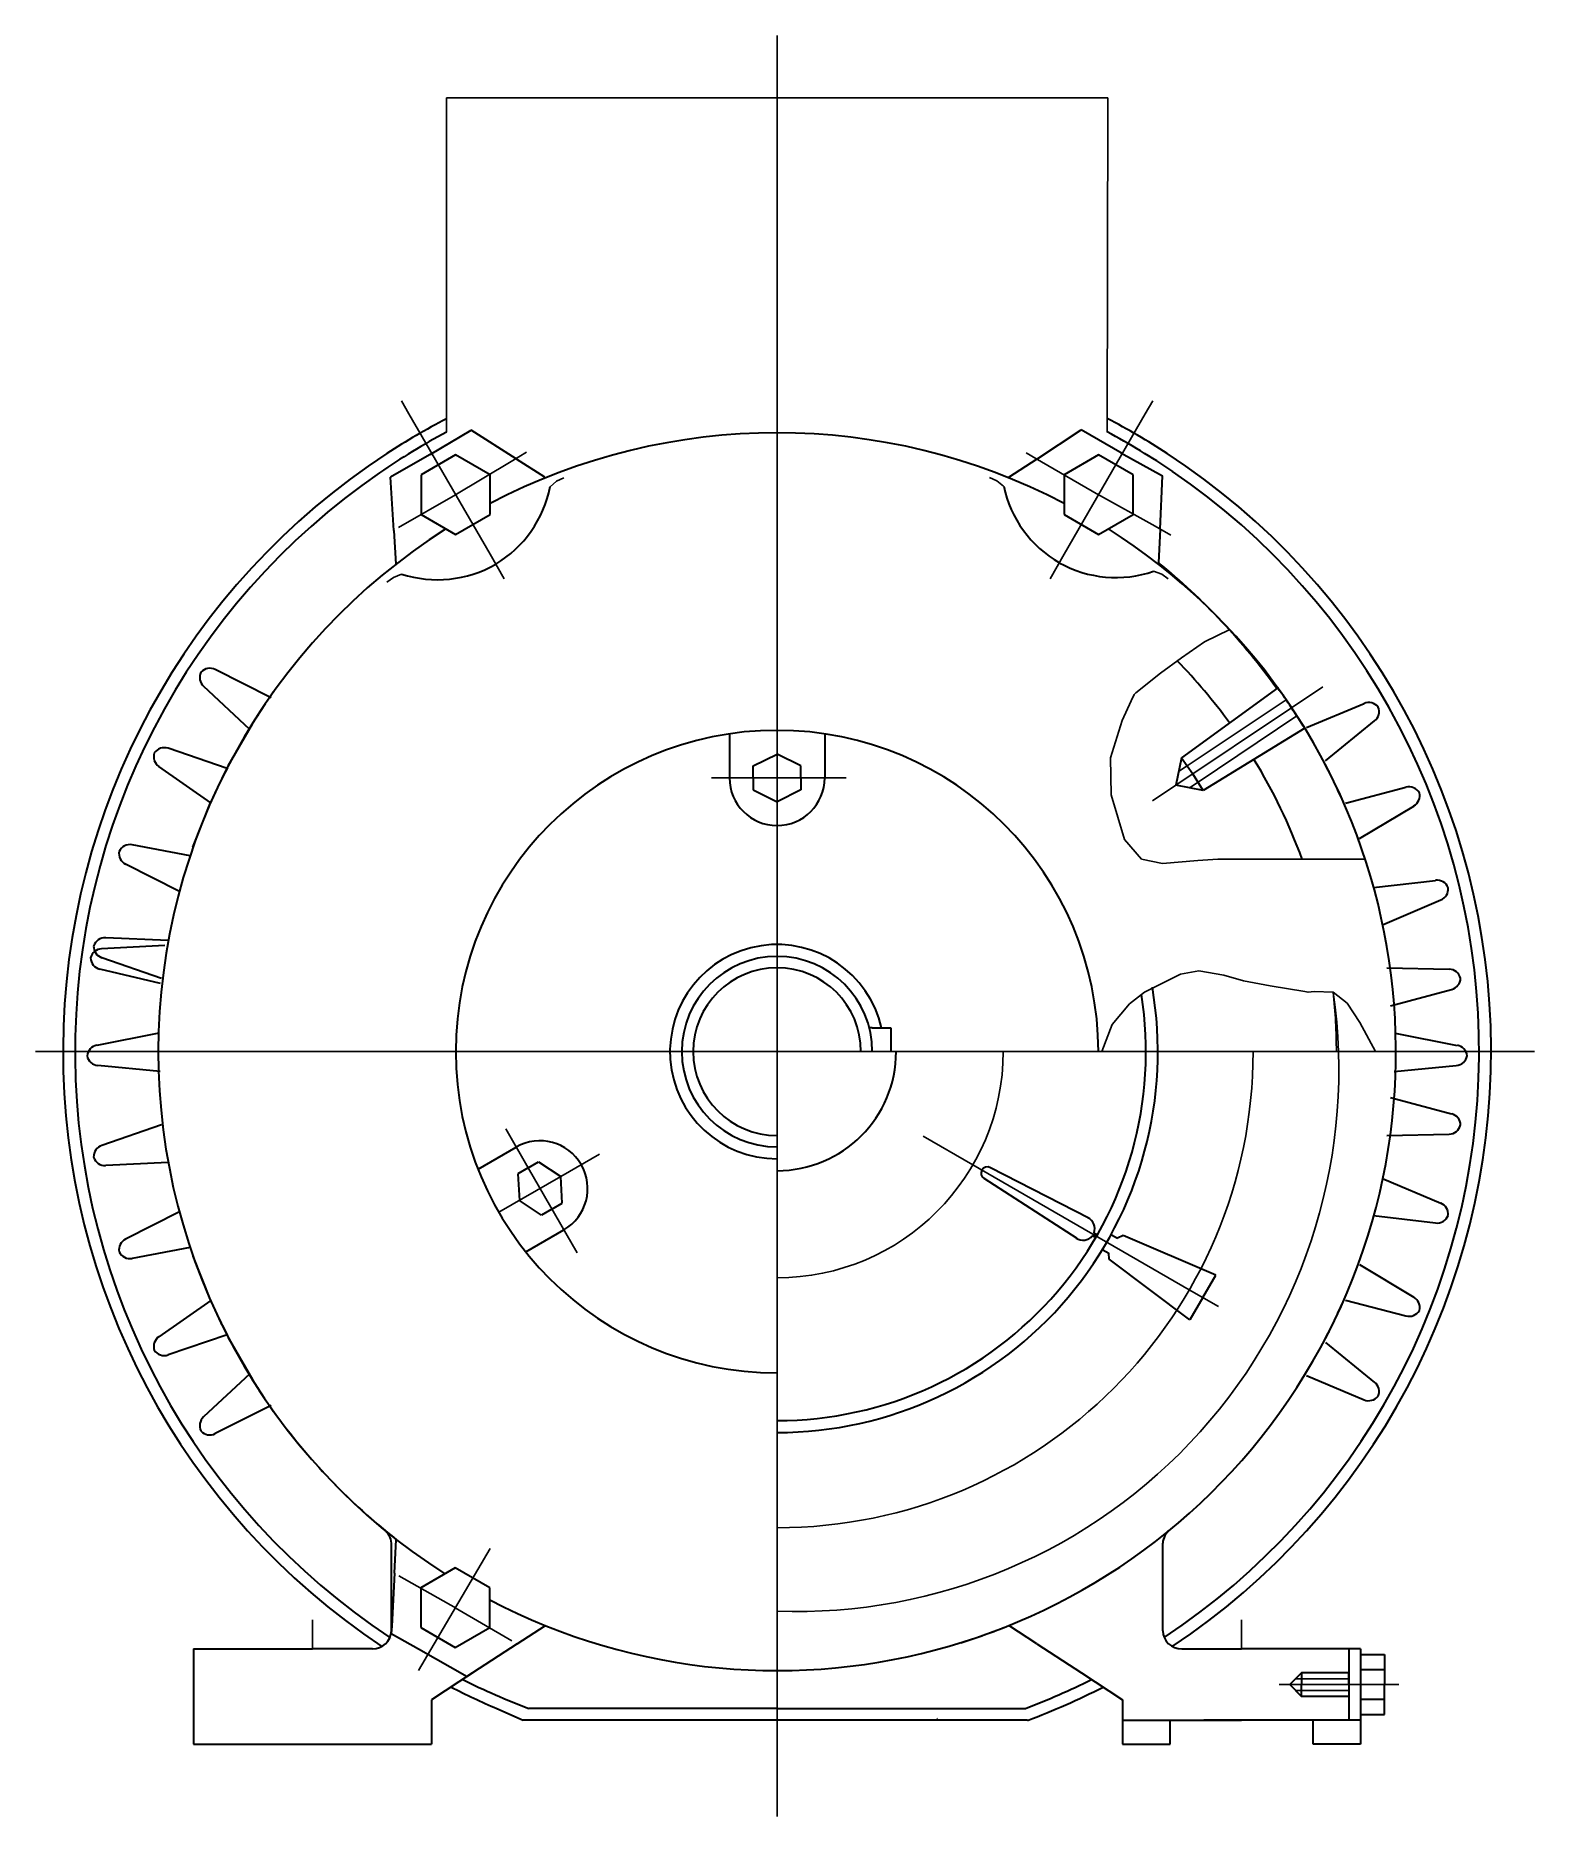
# Model space of a CAD drawing. Header units: millimetres. Extents: x -20 to 120, y -3 to 163.
import ezdxf

# ---------------------------------------------------------------- set-up
doc = ezdxf.new("R2010")
doc.units = ezdxf.units.MM
doc.layers.get('0').update_dxf_attribs({"lineweight": 25, "true_color": 0xffffff})
doc.layers.add('G', color=7, linetype='Continuous', lineweight=30, true_color=0xffffff)
doc.layers.add('Layer3', color=7, linetype='Continuous', lineweight=30, true_color=0xffffff)
for name, color, linetype, true_color in [('Layer0View0', 7, 'Continuous', 0xffffff), ('OSI', 250, 'Continuous', 0x545454), ('R', 7, 'Continuous', 0xffffff)]:
    doc.layers.add(name, color=color, linetype=linetype, true_color=true_color)

msp = doc.modelspace()

# ---------------------------------------------------------------- linework, layer by layer
for p, q in [((49.26, -3.19), (49.26, 163.19)), ((18.36, 126.13), (18.36, 157.36)), ((18.36, 157.36), (71.66, 157.36)), ((80.16, 157.36), (26.86, 157.36)), ((80.11, 126.15), (80.16, 157.36)), ((22.44, 114.73), (14.86, 127.85)), ((76.09, 114.73), (83.66, 127.85)), ((19.14, 120.24), (24.41, 123.39)), ((79.3, 120.29), (73.98, 123.36)), ((19.22, 120.29), (13.9, 117.22)), ((79.21, 120.34), (84.58, 117.35)), ((-20.02, 68.26), (120.02, 68.26)), ((22.44, 21.85), (15.75, 10.44)), ((19.28, 16.26), (13.93, 19.29)), ((19.19, 16.31), (24.49, 13.2))]:
    msp.add_line(p, q)
for centre, radius, start, end in [((51.15, 66.56), 50.6, 267.8579, 8.2388), ((49.26, 68.26), 44.48, 270, 0), ((49.26, 68.26), 21.13, 270, 0)]:
    msp.add_arc(centre, radius, start, end)
at = {"layer": 'G'}
for p, q in [((16.86, 124.06), (20.68, 126.34)), ((24.87, 123.66), (20.68, 126.34)), ((73.52, 123.63), (77.67, 126.37)), ((81.52, 124.14), (77.67, 126.37)), ((17, 124.14), (13.15, 121.92)), ((24.87, 123.66), (27.53, 121.96)), ((73.52, 123.63), (70.89, 121.89)), ((81.38, 124.22), (85.26, 122.06)), ((13.45, 116.95), (13.15, 121.92)), ((85.04, 117.09), (85.26, 122.06)), ((13.45, 116.95), (13.63, 113.8)), ((85.04, 117.09), (84.9, 113.94)), ((1.98, 101.33), (-3.24, 103.95)), ((-0.01, 98.36), (-4.33, 102.4)), ((96.04, 102.25), (87.04, 95.71)), ((98.72, 98.54), (104.11, 100.79)), ((-2.03, 94.96), (0.23, 98.9)), ((98.56, 98.47), (89.08, 92.66)), ((100.49, 95.43), (105.09, 99.16)), ((-2.11, 94.73), (-7.64, 96.6)), ((44.81, 97.95), (44.81, 93.84)), ((53.71, 97.95), (53.71, 93.84)), ((-3.66, 91.51), (-8.5, 94.91)), ((47.04, 94.95), (49.26, 96.06)), ((47.04, 93.84), (47.04, 94.95)), ((51.48, 94.95), (49.26, 96.06)), ((51.48, 94.95), (49.26, 96.06)), ((51.48, 93.84), (51.48, 94.95)), ((87.04, 95.71), (86.52, 93.16)), ((87.04, 95.71), (88.12, 94.23)), ((47.04, 93.84), (47.04, 92.73)), ((51.48, 93.84), (51.48, 92.73)), ((89.08, 92.66), (88.12, 94.23)), ((-5.33, 87.38), (-3.65, 91.59)), ((47.04, 92.73), (49.26, 91.61)), ((51.48, 92.73), (49.26, 91.61)), ((89.08, 92.66), (86.52, 93.16)), ((102.37, 91.48), (108.02, 92.96)), ((103.69, 88.16), (108.76, 91.21)), ((-5.59, 86.56), (-11.01, 87.58)), ((-6.59, 83.21), (-11.62, 85.78)), ((104.99, 83.59), (110.79, 84.26)), ((105.84, 80.12), (111.28, 82.43)), ((-7.64, 78.63), (-13.47, 78.9)), ((-7.95, 78.18), (-13.86, 77.87)), ((-8.25, 75.11), (-13.84, 77.04)), ((-8.34, 74.63), (-14.03, 75.98)), ((106.22, 76.1), (112.06, 75.96)), ((106.58, 72.55), (112.29, 74.08)), ((-8.5, 69.99), (-14.3, 68.85)), ((58.16, 70.49), (57.87, 70.49)), ((58.16, 70.49), (59.88, 70.49)), ((59.88, 70.49), (59.88, 68.26)), ((107.02, 69.99), (112.82, 68.85)), ((-8.39, 66.41), (-14.2, 66.96)), ((106.91, 66.41), (112.72, 66.96)), ((106.58, 63.98), (112.29, 62.45)), ((-8.25, 61.42), (-13.84, 59.49)), ((106.22, 60.42), (112.06, 60.56)), ((21.32, 57.27), (24.89, 59.33)), ((-7.64, 57.9), (-13.47, 57.63)), ((26, 57.4), (25.04, 56.85)), ((25.04, 56.85), (25.19, 54.36)), ((26, 57.4), (26.96, 57.96)), ((26.96, 57.96), (29.04, 56.59)), ((29.19, 54.11), (29.04, 56.59)), ((78.4, 52.69), (69.19, 57.41)), ((77.3, 50.79), (68.61, 56.41)), ((105.84, 56.41), (111.28, 54.09)), ((-6.59, 53.31), (-11.62, 50.74)), ((27.26, 52.99), (25.19, 54.36)), ((28.22, 53.55), (27.26, 52.99)), ((28.22, 53.55), (29.19, 54.11)), ((25.77, 49.57), (29.34, 51.62)), ((104.99, 52.94), (110.79, 52.26)), ((-5.59, 49.97), (-11.01, 48.95)), ((79, 50.89), (78.71, 51.06)), ((78.87, 51.34), (79.16, 51.17)), ((79.16, 51.17), (79, 50.89)), ((80.51, 51.16), (81.07, 50.83)), ((81.59, 51.09), (81.07, 50.83)), ((90.25, 47.39), (81.59, 51.09)), ((-5.33, 49.15), (-3.65, 44.93)), ((79.71, 49.76), (80.26, 49.44)), ((80.3, 48.86), (80.26, 49.44)), ((87.83, 43.2), (80.3, 48.86)), ((103.69, 48.37), (108.76, 45.31)), ((89.04, 45.3), (90.25, 47.39)), ((-3.66, 45.02), (-8.5, 41.62)), ((89.04, 45.3), (87.83, 43.2)), ((102.37, 45.04), (108.02, 43.57)), ((-2.11, 41.8), (-7.64, 39.93)), ((-2.03, 41.56), (0.23, 37.62)), ((100.49, 41.09), (105.09, 37.36)), ((-0.01, 38.17), (-4.33, 34.13)), ((98.72, 37.99), (104.11, 35.74)), ((1.98, 35.19), (-3.24, 32.57)), ((13.51, 19.53), (13.67, 22.68)), ((19.19, 20.04), (15.97, 18.17)), ((19.19, 20.04), (15.97, 18.17)), ((22.42, 18.17), (19.19, 20.04)), ((22.42, 18.17), (19.19, 20.04)), ((13.51, 19.53), (13.25, 14.57)), ((15.97, 18.17), (15.97, 14.45)), ((15.97, 18.17), (15.97, 14.45)), ((22.42, 14.45), (22.42, 18.17)), ((22.42, 14.45), (22.42, 18.17)), ((13.19, 13.46), (13.19, 13.46)), ((13.25, 14.57), (13.21, 13.9)), ((13.21, 13.9), (15.76, 12.46)), ((15.97, 14.45), (19.19, 12.59)), ((15.97, 14.45), (19.19, 12.59)), ((19.19, 12.59), (22.42, 14.45)), ((19.19, 12.59), (22.42, 14.45)), ((24.98, 12.92), (27.63, 14.64)), ((73.54, 12.92), (70.9, 14.65)), ((-5.26, 12.46), (5.86, 12.46)), ((-5.26, 12.46), (-5.26, 3.56)), ((11.45, 12.46), (5.86, 12.46)), ((15.76, 12.46), (20.31, 9.88)), ((24.98, 12.92), (20.81, 10.21)), ((24.98, 12.92), (20.81, 10.21)), ((73.54, 12.92), (77.71, 10.21)), ((87.07, 12.46), (92.66, 12.46)), ((103.78, 12.46), (92.66, 12.46)), ((103.78, 12.46), (102.67, 12.46)), ((102.67, 12.46), (102.67, 5.79)), ((103.78, 12.46), (103.78, 5.79)), ((103.78, 11.93), (106.01, 11.93)), ((106.01, 11.93), (106.01, 9.12)), ((20.81, 10.21), (16.98, 7.71)), ((20.81, 10.21), (20.31, 9.88)), ((77.71, 10.21), (81.54, 7.71)), ((98.27, 10.23), (97.16, 9.12)), ((98.27, 10.23), (98.27, 9.12)), ((102.67, 10.23), (98.27, 10.23)), ((102.67, 9.12), (102.67, 10.23)), ((106.01, 10.52), (103.78, 10.52)), ((18.81, 8.9), (18.81, 8.9)), ((19.89, 9.61), (19.88, 9.6)), ((98.27, 8.01), (97.16, 9.12)), ((98.27, 8.01), (98.27, 9.12)), ((106.01, 6.32), (106.01, 9.12)), ((16.98, 7.71), (16.98, 3.56)), ((23.08, 6.9), (25.55, 5.79)), ((49.26, 6.9), (26.06, 6.9)), ((49.26, 6.9), (72.46, 6.9)), ((81.54, 7.71), (81.54, 3.56)), ((102.67, 8.01), (98.23, 8.01)), ((106.01, 7.72), (103.78, 7.72)), ((28.82, 5.79), (25.55, 5.79)), ((72.66, 5.79), (28.82, 5.79)), ((39.17, 5.79), (28.82, 5.79)), ((49.26, 5.79), (41.18, 5.79)), ((64.19, 5.98), (64.21, 5.95)), ((81.54, 5.79), (92.66, 5.79)), ((85.99, 3.56), (85.99, 5.79)), ((92.66, 5.79), (89.15, 5.79)), ((103.78, 5.79), (92.66, 5.79)), ((99.34, 3.56), (99.34, 5.79)), ((103.78, 6.32), (106.01, 6.32)), ((103.78, 5.79), (103.78, 3.56)), ((-5.26, 3.56), (16.98, 3.56)), ((81.54, 3.56), (85.99, 3.56)), ((103.78, 3.56), (99.34, 3.56))]:
    msp.add_line(p, q, dxfattribs=at)
for centre, radius, start, end in [((52.83, 62.08), 73.85, 117.8241, 122.816), ((45.69, 62.08), 73.85, 57.184, 62.2196), ((48.63, 69.29), 64.4, 118.0314, 124.5384), ((47.32, 64.89), 69.49, 55.953, 61.8454), ((49.26, 68.26), 66.72, 303.6017, 56.8827), ((49.27, 68.26), 65.61, 124.4933, 236.5303), ((49.26, 68.26), 65.6, 303.4644, 55.7072), ((17.39, 123.14), 10.87, 300.8657, 348.8964), ((81.07, 123.35), 10.87, 191.9694, 240), ((17.53, 123.22), 10.87, 251.9694, 300), ((80.92, 123.43), 10.87, 240.8657, 288.8964), ((46.5, 66.75), 60.84, 35.6232, 50.8599), ((-3.56, 103.22), 1.13, 154.6005, 226.9503), ((-3.74, 102.95), 1.13, 63.3553, 137.6965), ((49.26, 68.26), 52.26, 36, 44.3256), ((49.26, 68.26), 57.82, 144.5, 148), ((49.26, 68.26), 57.82, 31.5, 36), ((104.54, 99.75), 1.13, 38.3035, 112.6447), ((104.38, 100.04), 1.13, 309.0497, 21.3995), ((49.26, 68.26), 30.02, 0, 270), ((-8, 95.53), 1.13, 71.3553, 145.6965), ((-7.86, 95.83), 1.13, 162.6005, 234.9503), ((49.26, 68.26), 52.26, 20.1362, 31.5), ((49.26, 68.26), 57.82, 23.5, 28), ((49.18, 68.08), 57.82, 152.5, 156), ((49.26, 93.84), 4.45, 180, 270), ((49.26, 93.84), 4.45, 270, 0), ((108.3, 91.87), 1.13, 30.3035, 104.6447), ((108.18, 92.18), 1.13, 301.0497, 13.3995), ((-11.11, 86.79), 1.13, 170.6005, 242.9503), ((-11.21, 86.47), 1.13, 79.3553, 153.6965), ((110.92, 83.15), 1.13, 22.3035, 96.6447), ((110.84, 83.47), 1.13, 293.0497, 5.3995), ((-13.53, 77.77), 1.13, 87.3553, 161.6965), ((49.26, 68.26), 10.01, 12.8396, 270), ((-13.8, 76.74), 1.13, 93.0497, 165.3995), ((-13.76, 77.07), 1.13, 182.3035, 256.6447), ((-13.47, 78.1), 1.13, 178.6005, 250.9503), ((49.26, 68.26), 8.9, 0, 270), ((49.26, 68.26), 7.84, 0, 270), ((112.03, 74.84), 1.13, 14.3035, 88.6447), ((112, 75.17), 1.13, 285.0497, 357.3995), ((49.26, 68.26), 35.58, 270, 9.7749), ((49.26, 68.26), 34.47, 270, 8.9235), ((-14.09, 67.75), 1.13, 101.0497, 173.3995), ((49.26, 68.26), 11.12, 270, 0), ((112.61, 67.75), 1.13, 6.6005, 78.9503), ((-14.1, 68.08), 1.13, 190.3035, 264.6447), ((112.62, 68.08), 1.13, 275.3553, 349.6965), ((112, 61.36), 1.13, 2.6005, 74.9503), ((27.11, 55.48), 4.45, 30, 120), ((112.03, 61.69), 1.13, 271.3553, 345.6965), ((-13.47, 58.43), 1.13, 109.0497, 181.3995), ((-13.53, 58.75), 1.13, 198.3035, 272.6447), ((27.11, 55.48), 4.45, 300, 30), ((68.9, 56.91), 0.581, 60, 240), ((110.84, 53.06), 1.13, 354.6005, 66.9503), ((77.85, 51.74), 1.1, 338.4565, 65.7191), ((110.92, 53.38), 1.13, 263.3553, 337.6965), ((-11.11, 49.74), 1.13, 117.0497, 189.3995), ((77.85, 51.74), 1.1, 234.2809, 321.5435), ((-11.21, 50.06), 1.13, 206.3035, 280.6447), ((49.18, 68.45), 57.82, 204, 207.5), ((49.26, 68.26), 57.82, 332, 336.5), ((108.18, 44.35), 1.13, 346.6005, 58.9503), ((108.3, 44.66), 1.13, 255.3553, 329.6965), ((-7.86, 40.7), 1.13, 125.0497, 197.3995), ((-8, 41), 1.13, 214.3035, 288.6447), ((49.26, 68.26), 57.82, 212, 215.5), ((104.38, 36.49), 1.13, 338.6005, 50.9503), ((104.54, 36.78), 1.13, 247.3553, 321.6965), ((-3.56, 33.31), 1.13, 133.0497, 205.3995), ((50.03, 68.96), 58.85, 215.6127, 231.8362), ((-3.74, 33.58), 1.13, 222.3035, 296.6447), ((48.36, 70.63), 60.36, 287.4231, 291.9356), ((52.78, 74.47), 73.85, 242.6152, 242.816), ((49.26, 68.26), 66.72, 242.8418, 246.8967), ((49.26, 68.26), 65.6, 243.3993, 249.291), ((49.26, 68.26), 65.6, 290.709, 296.6007), ((49.26, 68.26), 65.6, 290.709, 296.6007), ((49.26, 68.26), 66.72, 290.5338, 297.1582), ((49.26, 68.26), 66.72, 290.5338, 297.1582)]:
    msp.add_arc(centre, radius, start, end, dxfattribs=at)
at = {"layer": 'G', "color": 7, "true_color": 0xffffff}
msp.add_arc((49.26, 68.26), 66.72, 123.1173, 236.3983, dxfattribs=at)
at = {"layer": 'Layer0View0'}
for points in [[(28.06, 121.04), (28.65, 121.57), (29.34, 121.88)], [(70.43, 121.1), (69.8, 121.6), (69.12, 121.91)], [(84.44, 113.15), (85.2, 112.86), (85.81, 112.42)], [(14.17, 112.88), (13.42, 112.55), (12.81, 112.12)], [(91.55, 107.7), (89.19, 106.55), (87.04, 105.04), (85.08, 103.62), (82.79, 101.77), (82.62, 101.62), (82.34, 101.05), (81.51, 99.21), (80.41, 95.7), (80.49, 92.26), (81.71, 88.07), (83.32, 86.25), (85.28, 85.83), (88.57, 86.12), (90.44, 86.25), (97.85, 86.25), (104.21, 86.25)], [(79.59, 68.26), (80.57, 70.79), (82.19, 72.73), (83.59, 73.81), (86.94, 75.5), (88.67, 75.81), (91.01, 75.4), (92.85, 74.88), (95.34, 74.42), (98.57, 73.87), (98.88, 73.81), (99.45, 73.87), (101.23, 73.81), (102.52, 72.78), (103.72, 70.97), (105.17, 68.26)]]:
    msp.add_lwpolyline(points, dxfattribs=at)
at = {"layer": 'Layer3'}
for p, q in [((19.22, 124.01), (16, 122.15)), ((22.45, 122.15), (19.22, 124.01)), ((79.3, 124.01), (76.07, 122.15)), ((82.52, 122.15), (79.3, 124.01)), ((16, 122.15), (16, 118.43)), ((22.45, 118.43), (22.45, 122.15)), ((76.07, 122.15), (76.07, 118.43)), ((82.52, 118.43), (82.52, 122.15)), ((16, 118.43), (19.22, 116.57)), ((19.22, 116.57), (22.45, 118.43)), ((19.22, 116.57), (22.45, 118.43)), ((76.07, 118.43), (79.3, 116.57)), ((79.3, 116.57), (82.52, 118.43)), ((13.23, 14.14), (13.23, 22.34)), ((85.29, 14.14), (85.29, 22.34))]:
    msp.add_line(p, q, dxfattribs=at)
for centre, radius, start, end in [((49.26, 68.26), 57.82, 62.3733, 117.6267), ((49.26, 68.26), 57.82, 122.3734, 237.5368), ((49.26, 68.26), 57.82, 242.3392, 57.6267), ((11.4, 22.16), 1.84, 5.69, 51.5989), ((87.12, 22.16), 1.84, 128.4011, 174.31), ((11.45, 14.24), 1.78, 270, 357.0477), ((87.07, 14.24), 1.78, 182.9523, 270)]:
    msp.add_arc(centre, radius, start, end, dxfattribs=at)
at = {"layer": 'OSI'}
for p, q in [((14.86, 127.85), (14.16, 129.06)), ((83.66, 127.85), (84.36, 129.06)), ((24.41, 123.39), (25.86, 124.26)), ((73.98, 123.36), (72.52, 124.2)), ((84.58, 117.35), (86.05, 116.53)), ((22.44, 114.73), (23.75, 112.44)), ((76.09, 114.73), (74.77, 112.44)), ((97.34, 100.39), (100.26, 102.34)), ((86.52, 93.16), (97.34, 100.39)), ((47.04, 93.84), (43.12, 93.84)), ((47.04, 93.84), (55.71, 93.84)), ((86.52, 93.16), (84.34, 91.7)), ((26, 57.4), (23.9, 61.04)), ((67.56, 57.7), (62.92, 60.38)), ((29.04, 56.59), (32.68, 58.69)), ((29.04, 56.59), (23.26, 53.25)), ((26, 57.4), (30.59, 49.45)), ((67.56, 57.7), (87.78, 46.02)), ((87.78, 46.02), (90.52, 44.44)), ((5.86, 12.46), (5.86, 15.17)), ((92.66, 12.46), (92.66, 15.17)), ((103.78, 9.12), (96.17, 9.12)), ((103.78, 9.12), (107.35, 9.12))]:
    msp.add_line(p, q, dxfattribs=at)
msp.add_arc((49.26, 68.26), 52.26, 0, 6.0966, dxfattribs=at)
at = {"layer": 'R'}
for p, q in [((87.58, 94.97), (96.82, 101.14)), ((88.6, 93.45), (97.84, 99.62)), ((87.58, 94.97), (86.78, 94.44)), ((88.6, 93.45), (87.8, 92.91)), ((97.68, 8.57), (102.67, 8.57)), ((97.75, 9.68), (102.67, 9.68))]:
    msp.add_line(p, q, dxfattribs=at)

doc.saveas('drawing.dxf')
